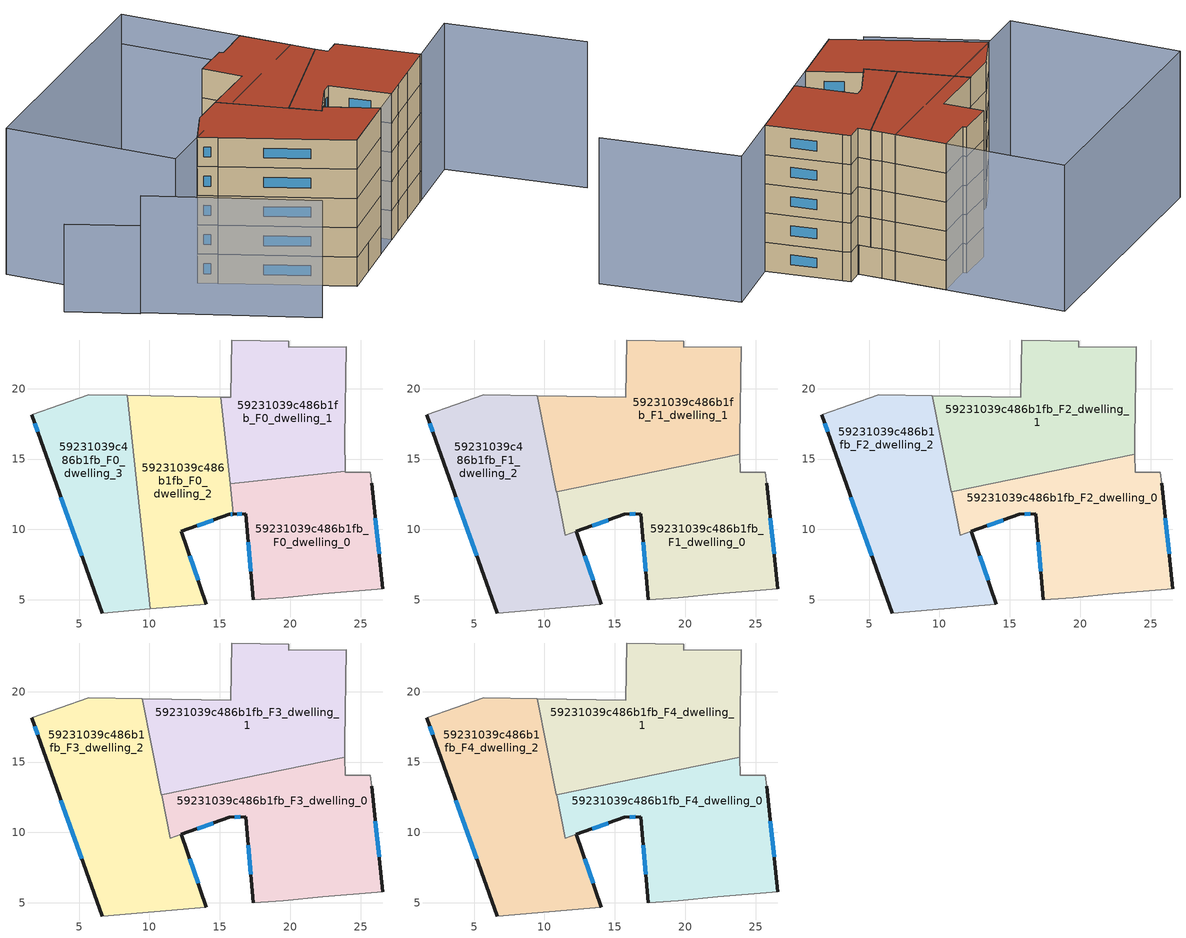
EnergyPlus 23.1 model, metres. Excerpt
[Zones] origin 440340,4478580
59231039c486b1fb_F0_dwelling_0
 floor ground (EU_floor_Construction): 25.67,14.08 25.77,13.29 26.59,5.77 26.18,5.74 22.3,5.42 19.49,5.16 17.36,4.99 16.83,11.13 15.97,11.08 15.73,13.25 23.9,14.13 23.9,14.05 z0
 wall outside (EU_wall_Construction): 26.59,5.77 25.78,13.29 / 15.97,11.08 16.83,11.13 17.36,4.99 z0:3
 wall adiabatic (EU_wall_Construction): 25.78,13.29 25.67,14.08 23.9,14.05 23.9,14.13 / 17.36,4.99 19.49,5.16 22.3,5.42 26.18,5.74 26.59,5.77 z0:3
 wall to 59231039c486b1fb_F0_dwelling_1 (EU_wall_Construction): 23.9,14.13 15.73,13.25 z0:3
 wall to 59231039c486b1fb_F0_dwelling_2 (EU_wall_Construction): 15.73,13.25 15.97,11.08 z0:3
 window (EU_Window_Construction): 26.32,8.26 26.04,10.8 / 17.01,9.1 17.19,7.03 / 16.25,11.1 16.54,11.12 z0.99:2.01
59231039c486b1fb_F0_dwelling_1
 floor ground (EU_floor_Construction): 23.99,22.98 23.88,16.45 23.9,14.13 15.73,13.25 15.07,19.41 15.78,19.4 15.86,23.46 19.9,23.36 19.89,22.96 z0
 wall adiabatic (EU_wall_Construction): 23.9,14.13 23.88,16.45 23.99,22.98 19.89,22.96 19.9,23.36 15.86,23.46 15.78,19.4 15.07,19.41 z0:3
 wall to 59231039c486b1fb_F0_dwelling_2 (EU_wall_Construction): 15.07,19.41 15.73,13.25 z0:3
59231039c486b1fb_F0_dwelling_2
 floor ground (EU_floor_Construction): 15.07,19.41 15.97,11.08 15.66,11.06 12.26,9.86 14.05,4.69 10.06,4.36 8.42,19.52 z0
 wall outside (EU_wall_Construction): 14.05,4.69 12.26,9.86 15.66,11.06 15.97,11.08 z0:3
 wall adiabatic (EU_wall_Construction): 10.06,4.36 14.05,4.69 / 15.07,19.41 8.42,19.52 z0:3
 wall to 59231039c486b1fb_F0_dwelling_3 (EU_wall_Construction): 8.42,19.52 10.06,4.36 z0:3
 window (EU_Window_Construction): 15.76,11.07 15.86,11.08 / 13.38,10.26 14.53,10.66 / 13.45,6.41 12.85,8.15 z0.99:2.01
59231039c486b1fb_F0_dwelling_3
 floor ground (EU_floor_Construction): 8.42,19.52 10.06,4.36 6.63,4.07 2.26,16.36 1.62,18.14 5.69,19.57 z0
 wall outside (EU_wall_Construction): 1.62,18.14 2.26,16.36 6.63,4.07 z0:3
 wall adiabatic (EU_wall_Construction): 8.42,19.52 5.69,19.57 1.62,18.14 / 6.63,4.07 10.06,4.36 z0:3
 window (EU_Window_Construction): 3.71,12.28 5.18,8.14 / 1.83,17.55 2.05,16.95 z0.99:2.01
59231039c486b1fb_F1_dwelling_0
 floor to 59231039c486b1fb_F0_dwelling_0 (EU_floor_Construction): 25.67,14.08 25.77,13.29 26.59,5.77 26.18,5.74 22.3,5.42 19.49,5.16 17.36,4.99 16.83,11.13 15.97,11.08 15.73,13.25 23.9,14.13 23.9,14.05 z3
 floor to 59231039c486b1fb_F0_dwelling_2 (EU_floor_Construction): 15.69,13.67 15.97,11.08 15.66,11.06 11.49,9.59 10.86,12.69 z3
 floor to 59231039c486b1fb_F0_dwelling_1 (EU_floor_Construction): 23.89,15.34 23.9,14.13 15.73,13.25 15.69,13.67 z3
 wall outside (EU_wall_Construction): 26.59,5.77 25.78,13.29 / 12.26,9.87 15.66,11.06 16.83,11.13 17.36,4.99 z3:6
 wall adiabatic (EU_wall_Construction): 25.78,13.29 25.67,14.08 23.9,14.05 23.89,15.34 / 17.36,4.99 19.49,5.16 22.3,5.42 26.18,5.74 26.59,5.77 z3:6
 wall to 59231039c486b1fb_F1_dwelling_2 (EU_wall_Construction): 10.86,12.69 11.49,9.59 12.26,9.87 z3:6
 wall to 59231039c486b1fb_F1_dwelling_1 (EU_wall_Construction): 23.89,15.34 10.86,12.69 z3:6
 window (EU_Window_Construction): 26.32,8.26 26.04,10.8 / 17.01,9.1 17.19,7.03 / 16.05,11.09 16.44,11.11 / 13.39,10.26 14.53,10.67 z3.99:5.01
59231039c486b1fb_F1_dwelling_1
 floor to 59231039c486b1fb_F0_dwelling_2 (EU_floor_Construction): 15.07,19.41 15.69,13.67 10.85,12.69 9.47,19.51 z3
 floor to 59231039c486b1fb_F0_dwelling_1 (EU_floor_Construction): 23.99,22.98 23.88,16.45 23.89,15.34 15.69,13.67 15.07,19.41 15.78,19.4 15.86,23.46 19.9,23.36 19.89,22.96 z3
 wall adiabatic (EU_wall_Construction): 23.89,15.34 23.88,16.45 23.99,22.98 19.89,22.96 19.9,23.36 15.86,23.46 15.78,19.4 9.47,19.51 z3:6
 wall to 59231039c486b1fb_F1_dwelling_2 (EU_wall_Construction): 9.47,19.51 10.85,12.69 z3:6
59231039c486b1fb_F1_dwelling_2
 floor outside (EU_floor_Construction): 12.26,9.86 14.05,4.69 12.26,9.86 11.49,9.59 z3
 floor to 59231039c486b1fb_F0_dwelling_2 (EU_floor_Construction): 9.47,19.51 10.85,12.69 11.49,9.59 12.26,9.86 14.05,4.69 10.06,4.36 8.42,19.52 z3
 floor to 59231039c486b1fb_F0_dwelling_3 (EU_floor_Construction): 8.42,19.52 10.06,4.36 6.63,4.07 2.26,16.36 1.62,18.14 5.69,19.57 z3
 wall outside (EU_wall_Construction): 14.05,4.69 12.26,9.86 / 1.62,18.14 2.26,16.36 6.63,4.07 z3:6
 wall adiabatic (EU_wall_Construction): 6.63,4.07 14.05,4.69 / 9.47,19.51 5.69,19.57 1.62,18.14 z3:6
 window (EU_Window_Construction): 13.45,6.41 12.85,8.15 / 3.71,12.28 5.18,8.14 / 1.83,17.55 2.05,16.95 z3.99:5.01
59231039c486b1fb_F2_dwelling_0
 floor to 59231039c486b1fb_F1_dwelling_0 (EU_floor_Construction): 25.67,14.08 25.77,13.29 26.59,5.77 26.18,5.74 22.3,5.42 19.49,5.16 17.36,4.99 16.83,11.13 15.66,11.06 11.49,9.59 10.86,12.69 23.89,15.34 23.9,14.05 z6
 wall outside (EU_wall_Construction): 26.59,5.77 25.78,13.29 / 12.26,9.87 15.66,11.06 16.83,11.13 17.36,4.99 z6:9
 wall adiabatic (EU_wall_Construction): 25.78,13.29 25.67,14.08 23.9,14.05 23.89,15.34 / 17.36,4.99 19.49,5.16 22.3,5.42 26.18,5.74 26.59,5.77 z6:9
 wall to 59231039c486b1fb_F2_dwelling_2 (EU_wall_Construction): 10.86,12.69 11.49,9.59 12.26,9.87 z6:9
 wall to 59231039c486b1fb_F2_dwelling_1 (EU_wall_Construction): 23.89,15.34 10.86,12.69 z6:9
 window (EU_Window_Construction): 26.32,8.26 26.04,10.8 / 17.01,9.1 17.19,7.03 / 16.05,11.09 16.44,11.11 / 13.39,10.26 14.53,10.67 z6.99:8.01
59231039c486b1fb_F2_dwelling_1
 floor to 59231039c486b1fb_F1_dwelling_1 (EU_floor_Construction): 23.99,22.98 23.88,16.45 23.89,15.34 10.85,12.69 9.47,19.51 15.78,19.4 15.86,23.46 19.9,23.36 19.89,22.96 z6
 wall adiabatic (EU_wall_Construction): 23.89,15.34 23.88,16.45 23.99,22.98 19.89,22.96 19.9,23.36 15.86,23.46 15.78,19.4 9.47,19.51 z6:9
 wall to 59231039c486b1fb_F2_dwelling_2 (EU_wall_Construction): 9.47,19.51 10.85,12.69 z6:9
59231039c486b1fb_F2_dwelling_2
 floor to 59231039c486b1fb_F1_dwelling_2 (EU_floor_Construction): 9.47,19.51 10.86,12.69 11.49,9.59 12.26,9.86 14.05,4.69 6.63,4.07 2.26,16.36 1.62,18.14 5.69,19.57 z6
 wall outside (EU_wall_Construction): 14.05,4.69 12.26,9.86 / 1.62,18.14 2.26,16.36 6.63,4.07 z6:9
 wall adiabatic (EU_wall_Construction): 6.63,4.07 14.05,4.69 / 9.47,19.51 5.69,19.57 1.62,18.14 z6:9
 window (EU_Window_Construction): 13.45,6.41 12.85,8.15 / 3.71,12.28 5.18,8.14 / 1.83,17.55 2.05,16.95 z6.99:8.01
59231039c486b1fb_F3_dwelling_0
 floor to 59231039c486b1fb_F2_dwelling_0 (EU_floor_Construction): 25.67,14.08 25.77,13.29 26.59,5.77 26.18,5.74 22.3,5.42 19.49,5.16 17.36,4.99 16.83,11.13 15.66,11.06 11.49,9.59 10.86,12.69 23.89,15.34 23.9,14.05 z9
 wall outside (EU_wall_Construction): 26.59,5.77 25.78,13.29 / 12.26,9.87 15.66,11.06 16.83,11.13 17.36,4.99 z9:12
 wall adiabatic (EU_wall_Construction): 25.78,13.29 25.67,14.08 23.9,14.05 23.89,15.34 / 17.36,4.99 19.49,5.16 22.3,5.42 26.18,5.74 26.59,5.77 z9:12
 wall to 59231039c486b1fb_F3_dwelling_2 (EU_wall_Construction): 10.86,12.69 11.49,9.59 12.26,9.87 z9:12
 wall to 59231039c486b1fb_F3_dwelling_1 (EU_wall_Construction): 23.89,15.34 10.86,12.69 z9:12
 window (EU_Window_Construction): 26.32,8.26 26.04,10.8 / 17.01,9.1 17.19,7.03 / 16.05,11.09 16.44,11.11 / 13.39,10.26 14.53,10.67 z9.99:11.01
59231039c486b1fb_F3_dwelling_1
 floor to 59231039c486b1fb_F2_dwelling_1 (EU_floor_Construction): 23.99,22.98 23.88,16.45 23.89,15.34 10.85,12.69 9.47,19.51 15.78,19.4 15.86,23.46 19.9,23.36 19.89,22.96 z9
 wall adiabatic (EU_wall_Construction): 23.89,15.34 23.88,16.45 23.99,22.98 19.89,22.96 19.9,23.36 15.86,23.46 15.78,19.4 9.47,19.51 z9:12
 wall to 59231039c486b1fb_F3_dwelling_2 (EU_wall_Construction): 9.47,19.51 10.85,12.69 z9:12
59231039c486b1fb_F3_dwelling_2
 floor to 59231039c486b1fb_F2_dwelling_2 (EU_floor_Construction): 9.47,19.51 10.86,12.69 11.49,9.59 12.26,9.86 14.05,4.69 6.63,4.07 2.26,16.36 1.62,18.14 5.69,19.57 z9
 wall outside (EU_wall_Construction): 14.05,4.69 12.26,9.86 / 1.62,18.14 2.26,16.36 6.63,4.07 z9:12
 wall adiabatic (EU_wall_Construction): 6.63,4.07 14.05,4.69 / 9.47,19.51 5.69,19.57 1.62,18.14 z9:12
 window (EU_Window_Construction): 13.45,6.41 12.85,8.15 / 3.71,12.28 5.18,8.14 / 1.83,17.55 2.05,16.95 z9.99:11.01
59231039c486b1fb_F4_dwelling_0
 floor to 59231039c486b1fb_F3_dwelling_0 (EU_floor_Construction): 25.67,14.08 25.77,13.29 26.59,5.77 26.18,5.74 22.3,5.42 19.49,5.16 17.36,4.99 16.83,11.13 15.66,11.06 11.49,9.59 10.86,12.69 23.89,15.34 23.9,14.05 z12
 wall outside (EU_wall_Construction): 26.59,5.77 25.78,13.29 / 12.26,9.87 15.66,11.06 16.83,11.13 17.36,4.99 z12:15
 wall adiabatic (EU_wall_Construction): 25.78,13.29 25.67,14.08 23.9,14.05 23.89,15.34 / 17.36,4.99 19.49,5.16 22.3,5.42 26.18,5.74 26.59,5.77 z12:15
 wall to 59231039c486b1fb_F4_dwelling_2 (EU_wall_Construction): 10.86,12.69 11.49,9.59 12.26,9.87 z12:15
 wall to 59231039c486b1fb_F4_dwelling_1 (EU_wall_Construction): 23.89,15.34 10.86,12.69 z12:15
 window (EU_Window_Construction): 26.32,8.26 26.04,10.8 / 17.01,9.1 17.19,7.03 / 16.05,11.09 16.44,11.11 / 13.39,10.26 14.53,10.67 z12.99:14.01
 roof outside (EU_roof_Construction): 26.59,5.77 25.78,13.29 25.67,14.08 23.9,14.05 23.89,15.34 10.86,12.69 11.49,9.59 15.66,11.06 16.83,11.13 17.36,4.99 19.49,5.16 22.3,5.42 26.18,5.74 z15
59231039c486b1fb_F4_dwelling_1
 floor to 59231039c486b1fb_F3_dwelling_1 (EU_floor_Construction): 23.99,22.98 23.88,16.45 23.89,15.34 10.85,12.69 9.47,19.51 15.78,19.4 15.86,23.46 19.9,23.36 19.89,22.96 z12
 wall adiabatic (EU_wall_Construction): 23.89,15.34 23.88,16.45 23.99,22.98 19.89,22.96 19.9,23.36 15.86,23.46 15.78,19.4 9.47,19.51 z12:15
 wall to 59231039c486b1fb_F4_dwelling_2 (EU_wall_Construction): 9.47,19.51 10.85,12.69 z12:15
 roof outside (EU_roof_Construction): 23.89,15.34 23.88,16.45 23.99,22.98 19.89,22.96 19.9,23.36 15.86,23.46 15.78,19.4 9.47,19.51 10.85,12.69 z15
59231039c486b1fb_F4_dwelling_2
 floor to 59231039c486b1fb_F3_dwelling_2 (EU_floor_Construction): 9.47,19.51 10.86,12.69 11.49,9.59 12.26,9.86 14.05,4.69 6.63,4.07 2.26,16.36 1.62,18.14 5.69,19.57 z12
 wall outside (EU_wall_Construction): 14.05,4.69 12.26,9.86 / 1.62,18.14 2.26,16.36 6.63,4.07 z12:15
 wall adiabatic (EU_wall_Construction): 6.63,4.07 14.05,4.69 / 9.47,19.51 5.69,19.57 1.62,18.14 z12:15
 window (EU_Window_Construction): 13.45,6.41 12.85,8.15 / 3.71,12.28 5.18,8.14 / 1.83,17.55 2.05,16.95 z12.99:14.01
 roof outside (EU_roof_Construction): 14.05,4.69 12.26,9.86 11.49,9.59 9.47,19.51 5.69,19.57 1.62,18.14 2.26,16.36 6.63,4.07 z15
shading: 6.63,4.11 33.8,6.38 / 33.8,6.38 34.96,-7.53 / -3.3,35.4 24.2,35.01 / 24.2,35.01 23.96,17.82 / 23.96,17.82 -3.54,18.21 / -3.54,18.21 -3.3,35.4 z0:15; 23.83,13.32 24.19,35.01 / -6.44,20.55 -1.07,4.45 z0:12; -8.94,27.21 -6.63,20.49 z0:9
[Building]
EU S2 Campaign: North Axis=0; Terrain=City; Solar Distribution=FullExterior
[Site:Location]
Madrid: Latitude=40.5; Longitude=-3.5; Time Zone=1; Elevation=609
[SizingPeriod:WeatherFileDays]
AnnualSizingPeriod: Begin Month=1; Begin Day of Month=1; End Month=12; End Day of Month=31; Day of Week for Start Day=Monday; Use Weather File Daylight Saving Period=No; Use Weather File Rain and Snow Indicators=No
[MATERIAL]
EU_InternalMass_Material: Roughness=MediumRough; Thickness=0.1; Conductivity=1; Density=1800; Specific Heat=900; Thermal Absorptance=0.9; Solar Absorptance=0.7; Visible Absorptance=0.7
[MATERIAL:NOMASS] Roughness=MediumRough; Thermal Absorptance=0.9; Solar Absorptance=0.7; Visible Absorptance=0.7
Name | Thermal Resistance
EU_wall_NoMass | 0.609216
EU_roof_NoMass | 0.513268
EU_floor_NoMass | 0.568163
[WINDOWMATERIAL:SIMPLEGLAZINGSYSTEM]
EU_Window_SimpleGlazing: UFactor=5.50606; Solar Heat Gain Coefficient=0.85; Visible Transmittance=0.85
[CONSTRUCTION]
EU_wall_Construction: EU_wall_NoMass
EU_roof_Construction: EU_roof_NoMass
EU_floor_Construction: EU_floor_NoMass
EU_InternalMass_Construction: EU_InternalMass_Material
EU_Window_Construction: EU_Window_SimpleGlazing
[ZONE] Type=1; Multiplier=1; Ceiling Height=autocalculate; Floor Area=autocalculate; Part of Total Floor Area=Yes
Name | Volume
59231039c486b1fb_F0_dwelling_0; 59231039c486b1fb_F0_dwelling_1 | 238.622
59231039c486b1fb_F1_dwelling_0 | 299.474
59231039c486b1fb_F2_dwelling_0; 59231039c486b1fb_F3_dwelling_0; 59231039c486b1fb_F4_dwelling_0 | 299.477
59231039c486b1fb_F1_dwelling_1 | 318.155
59231039c486b1fb_F2_dwelling_1; 59231039c486b1fb_F3_dwelling_1; 59231039c486b1fb_F4_dwelling_1 | 318.163
59231039c486b1fb_F0_dwelling_2 | 238.616
59231039c486b1fb_F1_dwelling_2 | 336.838
59231039c486b1fb_F2_dwelling_2; 59231039c486b1fb_F3_dwelling_2; 59231039c486b1fb_F4_dwelling_2 | 336.826
59231039c486b1fb_F0_dwelling_3 | 238.623
[INTERNALMASS] Construction=EU_InternalMass_Construction
Name | Zone or ZoneList | Surface Area
59231039c486b1fb_F0_dwelling_0_EU_InternalMass | 59231039c486b1fb_F0_dwelling_0 | 79.542
59231039c486b1fb_F0_dwelling_1_EU_InternalMass | 59231039c486b1fb_F0_dwelling_1 | 79.5431
59231039c486b1fb_F0_dwelling_2_EU_InternalMass | 59231039c486b1fb_F0_dwelling_2 | 79.5386
59231039c486b1fb_F0_dwelling_3_EU_InternalMass | 59231039c486b1fb_F0_dwelling_3 | 79.5408
59231039c486b1fb_F1_dwelling_0_EU_InternalMass | 59231039c486b1fb_F1_dwelling_0 | 99.8332
59231039c486b1fb_F1_dwelling_1_EU_InternalMass | 59231039c486b1fb_F1_dwelling_1 | 106.055
59231039c486b1fb_F1_dwelling_2_EU_InternalMass | 59231039c486b1fb_F1_dwelling_2 | 112.277
59231039c486b1fb_F2_dwelling_0_EU_InternalMass | 59231039c486b1fb_F2_dwelling_0 | 99.8332
59231039c486b1fb_F2_dwelling_1_EU_InternalMass | 59231039c486b1fb_F2_dwelling_1 | 106.055
59231039c486b1fb_F2_dwelling_2_EU_InternalMass | 59231039c486b1fb_F2_dwelling_2 | 112.277
59231039c486b1fb_F3_dwelling_0_EU_InternalMass | 59231039c486b1fb_F3_dwelling_0 | 99.8332
59231039c486b1fb_F3_dwelling_1_EU_InternalMass | 59231039c486b1fb_F3_dwelling_1 | 106.055
59231039c486b1fb_F3_dwelling_2_EU_InternalMass | 59231039c486b1fb_F3_dwelling_2 | 112.277
59231039c486b1fb_F4_dwelling_0_EU_InternalMass | 59231039c486b1fb_F4_dwelling_0 | 99.8332
59231039c486b1fb_F4_dwelling_1_EU_InternalMass | 59231039c486b1fb_F4_dwelling_1 | 106.055
59231039c486b1fb_F4_dwelling_2_EU_InternalMass | 59231039c486b1fb_F4_dwelling_2 | 112.277
[OTHEREQUIPMENT] Fuel Type=Electricity; Design Level Calculation Method=Watts/Area; Power per Zone Floor Area=1; Fraction Latent=0; Fraction Radiant=0; Fraction Lost=0; Carbon Dioxide Generation Rate=0; EndUse Subcategory=EU_Step8_InternalGains
Name | Zone or ZoneList or Space or SpaceList | Schedule
EU_Step8_InternalGain_59231039c486b1fb_F0_dwelling_0_f000 | 59231039c486b1fb_F0_dwelling_0 | EU_Step8_GainSchedule_59231039c486b1fb_F0_dwelling_0_f000
EU_Step8_InternalGain_59231039c486b1fb_F0_dwelling_1_f000 | 59231039c486b1fb_F0_dwelling_1 | EU_Step8_GainSchedule_59231039c486b1fb_F0_dwelling_1_f000
EU_Step8_InternalGain_59231039c486b1fb_F0_dwelling_2_f000 | 59231039c486b1fb_F0_dwelling_2 | EU_Step8_GainSchedule_59231039c486b1fb_F0_dwelling_2_f000
EU_Step8_InternalGain_59231039c486b1fb_F0_dwelling_3_f000 | 59231039c486b1fb_F0_dwelling_3 | EU_Step8_GainSchedule_59231039c486b1fb_F0_dwelling_3_f000
EU_Step8_InternalGain_59231039c486b1fb_F1_dwelling_0_f000 | 59231039c486b1fb_F1_dwelling_0 | EU_Step8_GainSchedule_59231039c486b1fb_F1_dwelling_0_f000
EU_Step8_InternalGain_59231039c486b1fb_F1_dwelling_1_f000 | 59231039c486b1fb_F1_dwelling_1 | EU_Step8_GainSchedule_59231039c486b1fb_F1_dwelling_1_f000
EU_Step8_InternalGain_59231039c486b1fb_F1_dwelling_2_f000 | 59231039c486b1fb_F1_dwelling_2 | EU_Step8_GainSchedule_59231039c486b1fb_F1_dwelling_2_f000
EU_Step8_InternalGain_59231039c486b1fb_F2_dwelling_0_f000 | 59231039c486b1fb_F2_dwelling_0 | EU_Step8_GainSchedule_59231039c486b1fb_F2_dwelling_0_f000
EU_Step8_InternalGain_59231039c486b1fb_F2_dwelling_1_f000 | 59231039c486b1fb_F2_dwelling_1 | EU_Step8_GainSchedule_59231039c486b1fb_F2_dwelling_1_f000
EU_Step8_InternalGain_59231039c486b1fb_F2_dwelling_2_f000 | 59231039c486b1fb_F2_dwelling_2 | EU_Step8_GainSchedule_59231039c486b1fb_F2_dwelling_2_f000
EU_Step8_InternalGain_59231039c486b1fb_F3_dwelling_0_f000 | 59231039c486b1fb_F3_dwelling_0 | EU_Step8_GainSchedule_59231039c486b1fb_F3_dwelling_0_f000
EU_Step8_InternalGain_59231039c486b1fb_F3_dwelling_1_f000 | 59231039c486b1fb_F3_dwelling_1 | EU_Step8_GainSchedule_59231039c486b1fb_F3_dwelling_1_f000
EU_Step8_InternalGain_59231039c486b1fb_F3_dwelling_2_f000 | 59231039c486b1fb_F3_dwelling_2 | EU_Step8_GainSchedule_59231039c486b1fb_F3_dwelling_2_f000
EU_Step8_InternalGain_59231039c486b1fb_F4_dwelling_0_f000 | 59231039c486b1fb_F4_dwelling_0 | EU_Step8_GainSchedule_59231039c486b1fb_F4_dwelling_0_f000
EU_Step8_InternalGain_59231039c486b1fb_F4_dwelling_1_f000 | 59231039c486b1fb_F4_dwelling_1 | EU_Step8_GainSchedule_59231039c486b1fb_F4_dwelling_1_f000
EU_Step8_InternalGain_59231039c486b1fb_F4_dwelling_2_f000 | 59231039c486b1fb_F4_dwelling_2 | EU_Step8_GainSchedule_59231039c486b1fb_F4_dwelling_2_f000
[ZONEVENTILATION:DESIGNFLOWRATE] Schedule=EU_AlwaysOn; Design Flow Rate Calculation Method=AirChanges/Hour; Air Changes per Hour=0.752966; Ventilation Type=Natural; Fan Pressure Rise=0; Fan Total Efficiency=1; Constant Term Coefficient=1; Temperature Term Coefficient=0; Velocity Term Coefficient=0; Velocity Squared Term Coefficient=0; Minimum Indoor Temperature=-100; Maximum Indoor Temperature=100; Delta Temperature=-100; Minimum Outdoor Temperature=-100; Maximum Outdoor Temperature=100; Maximum Wind Speed=40
Name | Zone or ZoneList or Space or SpaceList
EU_ConstantAir_59231039c486b1fb_F0_dwelling_0 | 59231039c486b1fb_F0_dwelling_0
EU_ConstantAir_59231039c486b1fb_F0_dwelling_1 | 59231039c486b1fb_F0_dwelling_1
EU_ConstantAir_59231039c486b1fb_F0_dwelling_2 | 59231039c486b1fb_F0_dwelling_2
EU_ConstantAir_59231039c486b1fb_F0_dwelling_3 | 59231039c486b1fb_F0_dwelling_3
EU_ConstantAir_59231039c486b1fb_F1_dwelling_0 | 59231039c486b1fb_F1_dwelling_0
EU_ConstantAir_59231039c486b1fb_F1_dwelling_1 | 59231039c486b1fb_F1_dwelling_1
EU_ConstantAir_59231039c486b1fb_F1_dwelling_2 | 59231039c486b1fb_F1_dwelling_2
EU_ConstantAir_59231039c486b1fb_F2_dwelling_0 | 59231039c486b1fb_F2_dwelling_0
EU_ConstantAir_59231039c486b1fb_F2_dwelling_1 | 59231039c486b1fb_F2_dwelling_1
EU_ConstantAir_59231039c486b1fb_F2_dwelling_2 | 59231039c486b1fb_F2_dwelling_2
EU_ConstantAir_59231039c486b1fb_F3_dwelling_0 | 59231039c486b1fb_F3_dwelling_0
EU_ConstantAir_59231039c486b1fb_F3_dwelling_1 | 59231039c486b1fb_F3_dwelling_1
EU_ConstantAir_59231039c486b1fb_F3_dwelling_2 | 59231039c486b1fb_F3_dwelling_2
EU_ConstantAir_59231039c486b1fb_F4_dwelling_0 | 59231039c486b1fb_F4_dwelling_0
EU_ConstantAir_59231039c486b1fb_F4_dwelling_1 | 59231039c486b1fb_F4_dwelling_1
EU_ConstantAir_59231039c486b1fb_F4_dwelling_2 | 59231039c486b1fb_F4_dwelling_2
[HVACTEMPLATE:THERMOSTAT] Constant Heating Setpoint=20; Constant Cooling Setpoint=50
EU_HeatOnly_59231039c486b1fb_F0_dwelling_0; EU_HeatOnly_59231039c486b1fb_F0_dwelling_1; EU_HeatOnly_59231039c486b1fb_F0_dwelling_2; EU_HeatOnly_59231039c486b1fb_F0_dwelling_3; EU_HeatOnly_59231039c486b1fb_F1_dwelling_0; EU_HeatOnly_59231039c486b1fb_F1_dwelling_1; EU_HeatOnly_59231039c486b1fb_F1_dwelling_2; EU_HeatOnly_59231039c486b1fb_F2_dwelling_0; EU_HeatOnly_59231039c486b1fb_F2_dwelling_1; EU_HeatOnly_59231039c486b1fb_F2_dwelling_2; EU_HeatOnly_59231039c486b1fb_F3_dwelling_0; EU_HeatOnly_59231039c486b1fb_F3_dwelling_1; EU_HeatOnly_59231039c486b1fb_F3_dwelling_2; EU_HeatOnly_59231039c486b1fb_F4_dwelling_0; EU_HeatOnly_59231039c486b1fb_F4_dwelling_1; EU_HeatOnly_59231039c486b1fb_F4_dwelling_2
[HVACTEMPLATE:ZONE:IDEALLOADSAIRSYSTEM] System Availability Schedule=EU_AlwaysOn; Maximum Heating Supply Air Temperature=50; Minimum Cooling Supply Air Temperature=13; Maximum Heating Supply Air Humidity Ratio=0.0156; Minimum Cooling Supply Air Humidity Ratio=0.0077; Heating Limit=NoLimit; Cooling Limit=NoLimit; Heating Availability Schedule=EU_AlwaysOn; Cooling Availability Schedule=EU_CoolingOff; Dehumidification Control Type=ConstantSensibleHeatRatio; Cooling Sensible Heat Ratio=0.7; Dehumidification Setpoint=60; Humidification Control Type=None; Humidification Setpoint=30; Outdoor Air Method=None; Outdoor Air Flow Rate per Person=0.00944; Outdoor Air Flow Rate per Zone Floor Area=0; Outdoor Air Flow Rate per Zone=0; Demand Controlled Ventilation Type=None; Outdoor Air Economizer Type=NoEconomizer; Heat Recovery Type=None; Sensible Heat Recovery Effectiveness=0.7; Latent Heat Recovery Effectiveness=0.65
Name | Template Thermostat
59231039c486b1fb_F0_dwelling_0 | EU_HeatOnly_59231039c486b1fb_F0_dwelling_0
59231039c486b1fb_F0_dwelling_1 | EU_HeatOnly_59231039c486b1fb_F0_dwelling_1
59231039c486b1fb_F0_dwelling_2 | EU_HeatOnly_59231039c486b1fb_F0_dwelling_2
59231039c486b1fb_F0_dwelling_3 | EU_HeatOnly_59231039c486b1fb_F0_dwelling_3
59231039c486b1fb_F1_dwelling_0 | EU_HeatOnly_59231039c486b1fb_F1_dwelling_0
59231039c486b1fb_F1_dwelling_1 | EU_HeatOnly_59231039c486b1fb_F1_dwelling_1
59231039c486b1fb_F1_dwelling_2 | EU_HeatOnly_59231039c486b1fb_F1_dwelling_2
59231039c486b1fb_F2_dwelling_0 | EU_HeatOnly_59231039c486b1fb_F2_dwelling_0
59231039c486b1fb_F2_dwelling_1 | EU_HeatOnly_59231039c486b1fb_F2_dwelling_1
59231039c486b1fb_F2_dwelling_2 | EU_HeatOnly_59231039c486b1fb_F2_dwelling_2
59231039c486b1fb_F3_dwelling_0 | EU_HeatOnly_59231039c486b1fb_F3_dwelling_0
59231039c486b1fb_F3_dwelling_1 | EU_HeatOnly_59231039c486b1fb_F3_dwelling_1
59231039c486b1fb_F3_dwelling_2 | EU_HeatOnly_59231039c486b1fb_F3_dwelling_2
59231039c486b1fb_F4_dwelling_0 | EU_HeatOnly_59231039c486b1fb_F4_dwelling_0
59231039c486b1fb_F4_dwelling_1 | EU_HeatOnly_59231039c486b1fb_F4_dwelling_1
59231039c486b1fb_F4_dwelling_2 | EU_HeatOnly_59231039c486b1fb_F4_dwelling_2
[SIZING:ZONE] Zone Cooling Design Supply Air Temperature Input Method=SupplyAirTemperature; Zone Cooling Design Supply Air Temperature=13; Zone Heating Design Supply Air Temperature Input Method=SupplyAirTemperature; Zone Heating Design Supply Air Temperature=50; Zone Cooling Design Supply Air Humidity Ratio=0.008; Zone Heating Design Supply Air Humidity Ratio=0.008; Cooling Design Air Flow Method=DesignDay; Cooling Design Air Flow Rate=0; Cooling Minimum Air Flow per Zone Floor Area=0.000762; Cooling Minimum Air Flow=0; Cooling Minimum Air Flow Fraction=0.2; Heating Design Air Flow Method=DesignDay; Heating Design Air Flow Rate=0; Heating Maximum Air Flow per Zone Floor Area=0.002032; Heating Maximum Air Flow=0.141576; Heating Maximum Air Flow Fraction=0.3; Account for Dedicated Outdoor Air System=No; Dedicated Outdoor Air System Control Strategy=NeutralSupplyAir; Dedicated Outdoor Air Low Setpoint Temperature for Design=autosize; Dedicated Outdoor Air High Setpoint Temperature for Design=autosize; Zone Load Sizing Method=Sensible Load Only No Latent Load; Zone Latent Cooling Design Supply Air Humidity Ratio Input Method=HumidityRatioDifference; Zone Cooling Design Supply Air Humidity Ratio Difference=0.005; Zone Latent Heating Design Supply Air Humidity Ratio Input Method=HumidityRatioDifference; Zone Humidification Design Supply Air Humidity Ratio Difference=0.005
59231039c486b1fb_F0_dwelling_0; 59231039c486b1fb_F0_dwelling_1; 59231039c486b1fb_F0_dwelling_2; 59231039c486b1fb_F0_dwelling_3; 59231039c486b1fb_F1_dwelling_0; 59231039c486b1fb_F1_dwelling_1; 59231039c486b1fb_F1_dwelling_2; 59231039c486b1fb_F2_dwelling_0; 59231039c486b1fb_F2_dwelling_1; 59231039c486b1fb_F2_dwelling_2; 59231039c486b1fb_F3_dwelling_0; 59231039c486b1fb_F3_dwelling_1; 59231039c486b1fb_F3_dwelling_2; 59231039c486b1fb_F4_dwelling_0; 59231039c486b1fb_F4_dwelling_1; 59231039c486b1fb_F4_dwelling_2
[SCHEDULE:CONSTANT]
Name | Hourly Value
EU_AlwaysOn | 1
EU_CoolingOff | 0
[SCHEDULE:FILE] Column Number=1; Rows to Skip at Top=0; Number of Hours of Data=8760; Column Separator=Comma; Interpolate to Timestep=No; Minutes per Item=60; Adjust Schedule for Daylight Savings=Yes
Name | File
EU_Step8_GainSchedule_59231039c486b1fb_F0_dwelling_0_f000 | ../../schedules/59231039c486b1fb/59231039c486b1fb_F0_dwelling_0_f000_gain.csv
EU_Step8_GainSchedule_59231039c486b1fb_F0_dwelling_1_f000 | ../../schedules/59231039c486b1fb/59231039c486b1fb_F0_dwelling_1_f000_gain.csv
EU_Step8_GainSchedule_59231039c486b1fb_F0_dwelling_2_f000 | ../../schedules/59231039c486b1fb/59231039c486b1fb_F0_dwelling_2_f000_gain.csv
EU_Step8_GainSchedule_59231039c486b1fb_F0_dwelling_3_f000 | ../../schedules/59231039c486b1fb/59231039c486b1fb_F0_dwelling_3_f000_gain.csv
EU_Step8_GainSchedule_59231039c486b1fb_F1_dwelling_0_f000 | ../../schedules/59231039c486b1fb/59231039c486b1fb_F1_dwelling_0_f000_gain.csv
EU_Step8_GainSchedule_59231039c486b1fb_F1_dwelling_1_f000 | ../../schedules/59231039c486b1fb/59231039c486b1fb_F1_dwelling_1_f000_gain.csv
EU_Step8_GainSchedule_59231039c486b1fb_F1_dwelling_2_f000 | ../../schedules/59231039c486b1fb/59231039c486b1fb_F1_dwelling_2_f000_gain.csv
EU_Step8_GainSchedule_59231039c486b1fb_F2_dwelling_0_f000 | ../../schedules/59231039c486b1fb/59231039c486b1fb_F2_dwelling_0_f000_gain.csv
EU_Step8_GainSchedule_59231039c486b1fb_F2_dwelling_1_f000 | ../../schedules/59231039c486b1fb/59231039c486b1fb_F2_dwelling_1_f000_gain.csv
EU_Step8_GainSchedule_59231039c486b1fb_F2_dwelling_2_f000 | ../../schedules/59231039c486b1fb/59231039c486b1fb_F2_dwelling_2_f000_gain.csv
EU_Step8_GainSchedule_59231039c486b1fb_F3_dwelling_0_f000 | ../../schedules/59231039c486b1fb/59231039c486b1fb_F3_dwelling_0_f000_gain.csv
EU_Step8_GainSchedule_59231039c486b1fb_F3_dwelling_1_f000 | ../../schedules/59231039c486b1fb/59231039c486b1fb_F3_dwelling_1_f000_gain.csv
EU_Step8_GainSchedule_59231039c486b1fb_F3_dwelling_2_f000 | ../../schedules/59231039c486b1fb/59231039c486b1fb_F3_dwelling_2_f000_gain.csv
EU_Step8_GainSchedule_59231039c486b1fb_F4_dwelling_0_f000 | ../../schedules/59231039c486b1fb/59231039c486b1fb_F4_dwelling_0_f000_gain.csv
EU_Step8_GainSchedule_59231039c486b1fb_F4_dwelling_1_f000 | ../../schedules/59231039c486b1fb/59231039c486b1fb_F4_dwelling_1_f000_gain.csv
EU_Step8_GainSchedule_59231039c486b1fb_F4_dwelling_2_f000 | ../../schedules/59231039c486b1fb/59231039c486b1fb_F4_dwelling_2_f000_gain.csv
